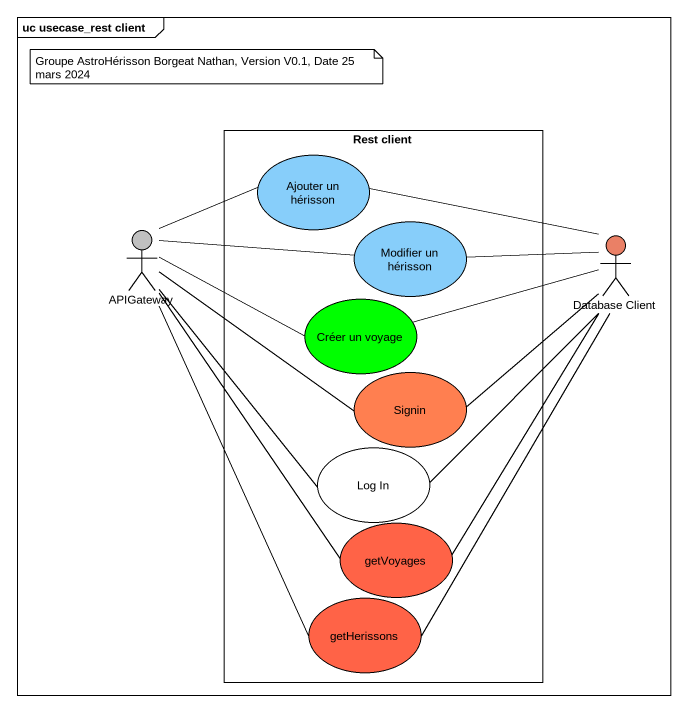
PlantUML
@startuml
mainframe uc usecase_rest client
rectangle "Rest client" as Rest_client {
  usecase "Ajouter un hérisson" as Ajouter_un_hérisson #87CEFA
  usecase "Modifier un hérisson" as Modifier_un_hérisson #87CEFA
  usecase "Créer un voyage" as Créer_un_voyage #00FF00
  usecase Signin #FF7F50
  usecase "Log In" as Log_In
  usecase getVoyages #FF6347
  usecase getHerissons #FF6347
}
actor APIGateway #C0C0C0
actor "Database Client" as Database_Client #EA8066
Ajouter_un_hérisson -left- APIGateway
Ajouter_un_hérisson -right- Database_Client
APIGateway -- Log_In
APIGateway -- getVoyages
APIGateway -- getHerissons
Modifier_un_hérisson -left- APIGateway
Modifier_un_hérisson -right- Database_Client
Créer_un_voyage -left- APIGateway
Créer_un_voyage -right- Database_Client
Signin -left- APIGateway
Signin -up- Database_Client
Log_In -up- Database_Client
getVoyages -up- Database_Client
getHerissons -up- Database_Client
note as N1
  Groupe AstroHérisson Borgeat Nathan, Version V0.1, Date 25 mars 2024
end note
@enduml
